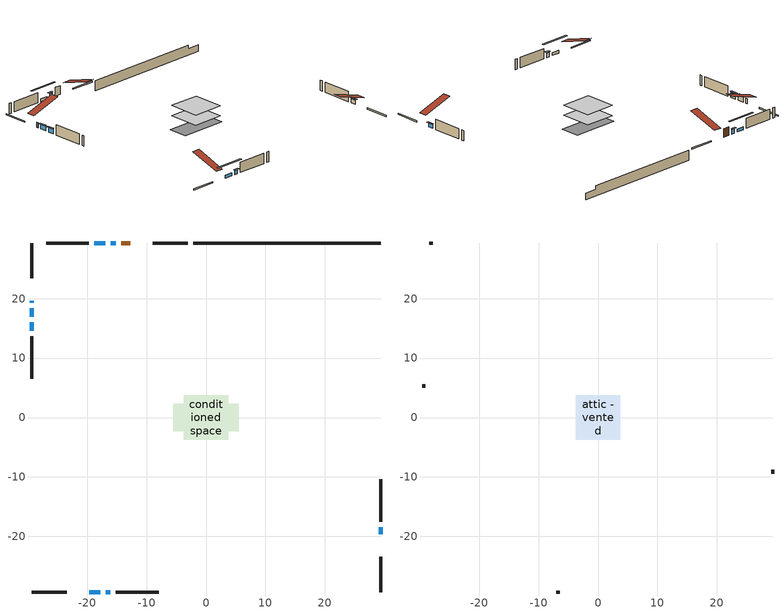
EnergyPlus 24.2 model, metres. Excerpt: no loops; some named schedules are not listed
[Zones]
conditioned space
 floor adiabatic (AdiabaticFloorConstruction): -3.74,-3.74 -3.74,3.74 3.74,3.74 3.74,-3.74 z0.79
 floor foundation (Slab1 construction): -5.52,-2.35 -5.52,2.35 5.52,2.35 5.52,-2.35 z-1.55
 wall outside (RimJoist1 construction): -3.06,29.37 -8.96,29.37 / -29.37,-29.37 -23.46,-29.37 / -29.37,29.37 -29.37,23.46 / 29.37,-29.37 29.37,-23.46 z0.79:1.09
 wall outside (AdiabaticWallConstruction 1): -12.74,29.37 -14.29,29.37 z0.79:2.82
 wall outside (AdiabaticWallConstruction): -29.37,19.69 -29.37,19.35 z0.79:2.01; -19.69,-29.37 -17.81,-29.37 / -16.93,29.37 -18.81,29.37 z0.79:1.45; 29.37,-19.69 29.37,-18.46 z0.79:1.76; -15.22,29.37 -16.01,29.37 / -16.88,-29.37 -16.09,-29.37 z0.79:1.86; -29.37,18.43 -29.37,16.98 / -29.37,16.05 -29.37,14.6 z0.79:1.93
 wall outside (Wall1 construction): -19.74,29.37 -26.91,29.37 / -15.16,-29.37 -7.99,-29.37 / -29.37,13.67 -29.37,6.5 / 29.37,-17.54 29.37,-10.36 z0.79:3.23
 wall foundation (FoundationWall1 construction): -2.13,29.37,-1.55 -2.13,29.37,0.79 26.22,29.37,0.79 26.22,29.37,0 29.37,29.37,0 29.37,29.37,-1.55
 window (WindowConstruction 5): -29.37,19.69 -29.37,19.36 z0.79:2.01
 window (WindowConstruction 7): -19.69,-29.37 -17.81,-29.37 z0.79:1.45
 window (WindowConstruction): 29.37,-19.69 29.37,-18.47 z0.79:1.76
 window (WindowConstruction 1): -15.22,29.37 -16.01,29.37 z0.79:1.86
 window (WindowConstruction 2): -16.88,-29.37 -16.09,-29.37 z0.79:1.86
 window (WindowConstruction 3): -29.37,18.43 -29.37,16.98 z0.79:1.93
 window (WindowConstruction 4): -29.37,16.05 -29.37,14.6 z0.79:1.93
 window (WindowConstruction 6): -16.93,29.37 -18.81,29.37 z0.79:1.45
 door (Door): -12.74,29.37 -14.29,29.37 z0.79:2.82
 ceiling adiabatic (AdiabaticFloorConstruction): 3.74,-3.74 3.74,3.74 -3.74,3.74 -3.74,-3.74 z0.79
attic - vented
 floor to conditioned space (Floor1 construction Reversed): -3.74,-3.74 -3.74,3.74 3.74,3.74 3.74,-3.74 z3.23
 wall outside (Wall2 construction): -27.84,29.37 -28.44,29.37 / -7.06,-29.37 -6.46,-29.37 / -29.37,5.57 -29.37,4.97 / 29.37,-9.44 29.37,-8.84 z0.79:3.23
 roof outside (Roof1 construction): -11.81,29.37,3.23 -11.81,22.08,5.66 -9.89,22.08,5.66 -9.89,29.37,3.23; -20.61,-29.37,3.23 -20.61,-22.08,5.66 -22.54,-22.08,5.66 -22.54,-29.37,3.23; -29.37,20.61,3.23 -22.08,20.61,5.66 -22.08,22.54,5.66 -29.37,22.54,3.23; 29.37,-20.61,3.23 22.08,-20.61,5.66 22.08,-22.54,5.66 29.37,-22.54,3.23
shading: -15.16,-29.37 -22.33,-29.37 -22.33,-29.78 -15.16,-29.78 z4.1; 29.37,-18.26 29.37,-19.89 29.78,-19.89 29.78,-18.26 z1.96; -16.21,29.37 -15.02,29.37 -15.02,29.78 -16.21,29.78 z2.06; -15.89,-29.37 -17.08,-29.37 -17.08,-29.78 -15.89,-29.78 z2.06; -29.37,16.78 -29.37,18.63 -29.78,18.63 -29.78,16.78 z2.13; -29.37,14.4 -29.37,16.25 -29.78,16.25 -29.78,14.4 z2.13; -21.46,29.37 -14.29,29.37 -14.29,29.78 -21.46,29.78 z4.1
[Building]
Building 1: Terrain=Suburbs
[Site:Location]
Edmonton Intl AP_AB: Latitude {deg}=53.31; Longitude {deg}=-113.58; Time Zone {hr}=-7; Elevation {m}=723; Keep Site Location Information=Yes
[Site:GroundTemperature:Shallow]
-1.56185, -3.61833, -3.78302, -2.80711, 1.11059, 5.01004, 8.39065, 10.5322, 10.7141, 8.97234, 5.67794, 1.89811
[Site:WaterMainsTemperature]
Calculation Method=Schedule; Temperature Schedule=mains temperature schedule
[Material] Roughness=Rough; Thermal Absorptance=0.9
Name | Thickness {m} | Conductivity {W/m-K} | Density {kg/m3} | Specific Heat {J/kg-K} | Solar Absorptance | Visible Absorptance
asphalt or fiberglass shingles | 0.00635 | 0.162714 | 1121.4 | 1465.45 | 0.4 | 0.4
ceiling stud and cavity | 0.1397 | 0.110038 | 65.682 | 1177.47 | 0.7 | 0.7
concrete 4.0 in. | 0.1016 | 1.803125 | 2242.8 | 837.4 | 0.7 | 0.7
concrete 8.0 in. | 0.2032 | 1.803125 | 2242.8 | 837.4 | 0.7 | 0.7
door material | 0.04445 | 0.188738 | 512.64 | 1214.23 | 0.7 | 0.7
exterior vertical ins | 0.0480821 | 0.029427 | 32.04 | 1214.23 | 0.7 | 0.7
floor covering | 0.0127 | 0.0433444 | 54.468 | 1339.84 | 0.6 | 0.6
floor rigid ins; wall rigid ins | 0.512978 | 0.029427 | 32.04 | 1214.23 | 0.7 | 0.7
floor stud and cavity | 0.1397 | 1.75129 | 37.0049 | 1207.88 | 0.7 | 0.7
furniture material conditioned space 1 | 0.1524 | 0.115458 | 640.8 | 1214.23 | 0.6 | 0.6
gypsum board | 0.0127 | 0.160291 | 801 | 837.4 | 0.6 | 0.6
gypsum board 1 | 0.0127 | 0.160291 | 801 | 837.4 | 0.7 | 0.7
osb sheathing 0.5 in. | 0.0127 | 0.115458 | 512.64 | 1214.23 | 0.7 | 0.7
osb sheathing 0.75 in. | 0.01905 | 0.115458 | 512.64 | 1214.23 | 0.7 | 0.7
osb sheathing 2.0 in. | 0.0508 | 0.115458 | 512.64 | 1214.23 | 0.7 | 0.7
rim joist stud and cavity | 0.0508 | 0.0314757 | 125.044 | 1163.47 | 0.6 | 0.6
wall stud and cavity | 0.1397 | 0.0952443 | 139.0536 | 1170.24 | 0.7 | 0.7
wall stud and cavity 1 | 0.0889 | 6.1454 | 50.32683 | 1063.81 | 0.6 | 0.6
wall stud and cavity 2 | 0.0889 | 0.380278 | 52.3479 | 1209.89 | 0.7 | 0.7
wall stud and cavity 3 | 0.0889 | 0.391764 | 83.0341 | 1211.67 | 0.7 | 0.7
wood siding | 0.0254 | 0.102417 | 544.68 | 1172.36 | 0.4 | 0.4
wood siding 1 | 0.00254 | 0.102417 | 544.68 | 1172.36 | 0.4 | 0.4
wood siding 2; wood siding 3; wood siding 4 | 0.0254 | 0.102417 | 544.68 | 1172.36 | 0.7 | 0.7
[WindowMaterial:SimpleGlazingSystem]
Name | U-Factor {W/m2-K} | Solar Heat Gain Coefficient
WindowMaterial | 2.68399 | 0.46
WindowMaterial 1 | 2.67774 | 0.49
WindowMaterial 2 | 4.02911 | 0.7
WindowMaterial 3 | 3.9428 | 0.55
WindowMaterial 4 | 3.304596 | 0.59
WindowMaterial 5 | 2.6891 | 0.45
[Construction]
AdiabaticFloorConstruction: floor stud and cavity, floor rigid ins, osb sheathing 0.75 in., floor covering
AdiabaticWallConstruction: wood siding 3, wall rigid ins, wall stud and cavity 2, gypsum board
AdiabaticWallConstruction 1: wood siding 4, wall rigid ins, wall stud and cavity 2, gypsum board
Door: door material
Floor1 construction Reversed: gypsum board, ceiling stud and cavity
FoundationWall1 construction: concrete 8.0 in., gypsum board 1
furniture construction conditioned space 1: furniture material conditioned space 1
PartitionWallConstruction: gypsum board, wall stud and cavity 3, gypsum board
RimJoist1 construction: wood siding 2, osb sheathing 2.0 in., rim joist stud and cavity
Roof1 construction: asphalt or fiberglass shingles
Slab1 construction: concrete 4.0 in.
Wall1 construction: wood siding, osb sheathing 0.5 in., wall stud and cavity, gypsum board
Wall2 construction: wood siding 1, wall stud and cavity 1
WindowConstruction: WindowMaterial
WindowConstruction 1; WindowConstruction 2: WindowMaterial 1
WindowConstruction 3: WindowMaterial 2
WindowConstruction 4: WindowMaterial 3
WindowConstruction 5: WindowMaterial 4
WindowConstruction 6; WindowConstruction 7: WindowMaterial 5
[Zone] Multiplier=1; Part of Total Floor Area=Yes
Name | Volume {m3}
attic - vented | 22.0985
conditioned space | 270.8
[Space]
Name | Zone | Volume {m3}
attic - vented 1 | attic - vented | 22.0985
conditioned space 1 | conditioned space | 270.8
[ZoneInfiltration:EffectiveLeakageArea]
infil attic - vented 1: Zone or Space=attic - vented 1; Schedule=Always On Discrete; Effective Air Leakage Area {cm2}=1948.52; Stack Coefficient=0.000338542; Wind Coefficient=1.24316e-05
[ZoneMixing]
whole house fan mix: Zone or Space=attic - vented; Schedule=Always On Continuous; Design Flow Rate Calculation Method=Flow/Zone; Design Flow Rate {m3/s}=0; Source Zone or Space=conditioned space
[SurfaceProperty:ExposedFoundationPerimeter]
Slab1: Exposed Perimeter Calculation Method=TotalExposedPerimeter; Total Exposed Perimeter {m}=31.497
[InternalMass] Zone or ZoneList=conditioned space; Space or SpaceList=conditioned space 1
Name | Construction | Surface Area {m2}
furniture mass conditioned space 1 | furniture construction conditioned space 1 | 43.1999
partition wall mass | PartitionWallConstruction | 108
[Lights]
interior lighting: Zone or ZoneList or Space or SpaceList=conditioned space 1; Schedule=interior lighting schedule; Design Level Calculation Method=LightingLevel; Lighting Level {W}=343.2; Return Air Fraction=0; Fraction Radiant=0.6; Fraction Visible=0.2; Fraction Replaceable=1
[People]
occupants: Zone or ZoneList or Space or SpaceList=conditioned space 1; Number of People Schedule=occupants schedule; Number of People Calculation Method=People; Number of People=3; Fraction Radiant=0.314171; Sensible Heat Fraction=0.56303; Activity Level Schedule=occupants activity schedule; Carbon Dioxide Generation Rate {m3/s-W}=0; Enable ASHRAE 55 Comfort Warnings=No; Mean Radiant Temperature Calculation Type=EnclosureAveraged
[ElectricEquipment] Zone or ZoneList or Space or SpaceList=conditioned space 1; Design Level Calculation Method=EquipmentLevel
Name | Schedule | Design Level {W} | Fraction Latent | Fraction Radiant | Fraction Lost
clothes dryer | clothes dryer schedule | 140.772 | 0.015 | 0.081 | 0.85
clothes washer | clothes washer schedule | 32.1985 | 0.03 | 0.162 | 0.7
cooking range | cooking range schedule | 215.147 | 0.08 | 0.432 | 0.2
dishwasher | dishwasher schedule | 66.8632 | 0.3 | 0.18 | 0.4
fridge | fridge schedule | 72.9452 | 0 | 0.6 | 0
mech vent bath fan 0 | mech vent bath fan 0 schedule | 50.2 | 0 | 0 | 1
mech vent house fan | mech vent house fan schedule | 0 | 0 | 0 | 1
mech vent house fan cfis | mech vent house fan cfis schedule | 0 | 0 | 0 | 0
mech vent range fan 0 | mech vent range fan 0 schedule | 57 | 0 | 0 | 1
misc plug loads | misc plug loads schedule | 494.7 | 0.045 | 0.513 | 0.1
whole house fan | Always On Discrete | 0 | 0 | 0 | 1
[OtherEquipment] Zone or ZoneList or Space or SpaceList=conditioned space 1; Design Level Calculation Method=EquipmentLevel
Name | Fuel Type | Schedule | Design Level {W} | Fraction Latent | Fraction Radiant | Fraction Lost
clothes dryer 1 | Electricity | clothes dryer schedule | 0 | 0.015 | 0.081 | 0.85
cooking range 1 | Electricity | cooking range schedule | 0 | 0.08 | 0.432 | 0.2
general water use latent | None | general water use schedule | 62.594 | 1 | 0 | 0
general water use sensible | None | general water use schedule | -61.6891 | 0 | 0.6 | 0
mech vent house fan latent load | None | Always On Discrete | 0 | 1 | 0 | 0
mech vent house fan sensible load | None | Always On Discrete | 0 | 0 | 0 | 0
water heater energy adjustment1 | NaturalGas | Always On Discrete | 0.01 | 0 | 0 | 1
[ZoneInfiltration:DesignFlowRate] Zone or ZoneList or Space or SpaceList=conditioned space 1; Schedule=Always On Discrete; Design Flow Rate Calculation Method=Flow/Zone; Design Flow Rate {m3/s}=0
infil flow; natural vent flow; whole house fan flow
[AvailabilityManager:Scheduled]
furnace airloop Availability Manager: Schedule=Always On Discrete
[Foundation:Kiva]
Foundation Kiva 1: Initial Indoor Air Temperature {C}=18; Wall Height Above Grade {m}=0.790011; Wall Depth Below Slab {m}=0.2032; Custom Block Material Name 1=exterior vertical ins; Custom Block Depth 1 {m}=2.34001; Custom Block X Position 1 {m}=0.2159; Custom Block Z Position 1 {m}=0
[Foundation:Kiva:Settings]
Soil Conductivity {W/m-K}=0.849921; Soil Density {kg/m3}=1842.3; Soil Specific Heat {J/kg-K}=418.7; Ground Solar Absorptivity=0.9; Ground Thermal Absorptivity=0.9; Ground Surface Roughness {m}=0.03; Far-Field Width {m}=40; Deep-Ground Boundary Condition=ZeroFlux; Deep-Ground Depth {m}=40; Minimum Cell Dimension {m}=0.2; Maximum Cell Growth Coefficient=3; Simulation Timestep=Timestep
[Exterior:Lights]
exterior lighting: Schedule=exterior lighting schedule; Design Level {W}=75.6
[EnergyManagementSystem:GlobalVariable]
furnace_airloop_Fan_RTF
infil_program_Qfan
infil_program_Qinf
natural_vent_program_Qnv
natural_vent_program_Qwhf
[EnergyManagementSystem:Sensor]
Name | Output:Variable or Output:Meter Index Key | Output:Variable or Output:Meter
airflow_gain | infil flow | Infiltration Sensible Heat Gain Energy
airflow_gain_1 | natural vent flow | Infiltration Sensible Heat Gain Energy
airflow_gain_2 | whole house fan flow | Infiltration Sensible Heat Gain Energy
airflow_loss | infil flow | Infiltration Sensible Heat Loss Energy
airflow_loss_1 | natural vent flow | Infiltration Sensible Heat Loss Energy
airflow_loss_2 | whole house fan flow | Infiltration Sensible Heat Loss Energy
clg_load_cond |  | Cooling:EnergyTransfer:Zone:CONDITIONED SPACE
clg_sp_s; clg_sp_s_1 | cooling setpoint | Schedule Value
clothes_dryer_exhaust_0_sch_s | clothes dryer exhaust 0 schedule | Schedule Value
cool_season | cooling season schedule | Schedule Value
htg_load_cond |  | Heating:EnergyTransfer:Zone:CONDITIONED SPACE
htg_sp_s; htg_sp_s_1 | heating setpoint | Schedule Value
ig_ee_conv | clothes dryer | Electric Equipment Convective Heating Energy
ig_ee_conv_2 | cooking range | Electric Equipment Convective Heating Energy
ig_ee_conv_4 | fridge | Electric Equipment Convective Heating Energy
ig_ee_conv_5 | misc plug loads | Electric Equipment Convective Heating Energy
ig_ee_conv_6 | whole house fan | Electric Equipment Convective Heating Energy
ig_ee_rad | clothes dryer | Electric Equipment Radiant Heating Energy
ig_ee_rad_2 | cooking range | Electric Equipment Radiant Heating Energy
ig_ee_rad_4 | fridge | Electric Equipment Radiant Heating Energy
ig_ee_rad_5 | misc plug loads | Electric Equipment Radiant Heating Energy
ig_ee_rad_6 | whole house fan | Electric Equipment Radiant Heating Energy
ig_lgt_conv | interior lighting | Lights Convective Heating Energy
ig_lgt_rad | interior lighting | Lights Radiant Heating Energy
ig_lgt_vis | interior lighting | Lights Visible Radiation Heating Energy
ig_oe_conv | clothes dryer 1 | Other Equipment Convective Heating Energy
ig_oe_conv_1 | cooking range 1 | Other Equipment Convective Heating Energy
ig_oe_conv_2 | general water use latent | Other Equipment Convective Heating Energy
ig_oe_conv_3 | general water use sensible | Other Equipment Convective Heating Energy
ig_oe_conv_4 | water heater energy adjustment1 | Other Equipment Convective Heating Energy
ig_oe_rad | clothes dryer 1 | Other Equipment Radiant Heating Energy
ig_oe_rad_1 | cooking range 1 | Other Equipment Radiant Heating Energy
ig_oe_rad_2 | general water use latent | Other Equipment Radiant Heating Energy
ig_oe_rad_3 | general water use sensible | Other Equipment Radiant Heating Energy
ig_oe_rad_4 | water heater energy adjustment1 | Other Equipment Radiant Heating Energy
ig_ppl_conv | occupants | People Convective Heating Energy
ig_ppl_rad | occupants | People Radiant Heating Energy
im_conv | furniture mass conditioned space 1 | Surface Inside Face Convection Heat Gain Energy
im_conv_1 | partition wall mass | Surface Inside Face Convection Heat Gain Energy
im_ig | furniture mass conditioned space 1 | Surface Inside Face Internal Gains Radiation Heat Gain Energy
im_ig_1 | partition wall mass | Surface Inside Face Internal Gains Radiation Heat Gain Energy
im_lgt | furniture mass conditioned space 1 | Surface Inside Face Lights Radiation Heat Gain Energy
im_lgt_1 | partition wall mass | Surface Inside Face Lights Radiation Heat Gain Energy
im_sol | furniture mass conditioned space 1 | Surface Inside Face Solar Radiation Heat Gain Energy
im_sol_1 | partition wall mass | Surface Inside Face Solar Radiation Heat Gain Energy
im_surf | furniture mass conditioned space 1 | Surface Inside Face Net Surface Thermal Radiation Heat Gain Energy
im_surf_1 | partition wall mass | Surface Inside Face Net Surface Thermal Radiation Heat Gain Energy
mech_vent_bath_fan_0_sch_s | mech vent bath fan 0 schedule | Schedule Value
mech_vent_range_fan_0_sch_s | mech vent range fan 0 schedule | Schedule Value
mv_conv | mech vent bath fan 0 | Electric Equipment Convective Heating Energy
mv_conv_1 | mech vent house fan | Electric Equipment Convective Heating Energy
mv_conv_2 | mech vent house fan cfis | Electric Equipment Convective Heating Energy
mv_conv_3 | mech vent range fan 0 | Electric Equipment Convective Heating Energy
mv_conv_4 | mech vent house fan latent load | Other Equipment Convective Heating Energy
mv_conv_5 | mech vent house fan sensible load | Other Equipment Convective Heating Energy
mv_rad | mech vent bath fan 0 | Electric Equipment Radiant Heating Energy
mv_rad_1 | mech vent house fan | Electric Equipment Radiant Heating Energy
mv_rad_2 | mech vent house fan cfis | Electric Equipment Radiant Heating Energy
mv_rad_3 | mech vent range fan 0 | Electric Equipment Radiant Heating Energy
mv_rad_4 | mech vent house fan latent load | Other Equipment Radiant Heating Energy
mv_rad_5 | mech vent house fan sensible load | Other Equipment Radiant Heating Energy
natural_vent_s | natural vent schedule | Schedule Value
out_pb_s |  | Site Outdoor Air Barometric Pressure
out_wt_s |  | Site Outdoor Air Humidity Ratio
site_vw_s |  | Site Wind Speed
ss_back_out | Window1 | Surface Window Shortwave from Zone Back Out Window Heat Transfer Rate
ss_back_out_1 | Window10 | Surface Window Shortwave from Zone Back Out Window Heat Transfer Rate
ss_back_out_2 | Window2 | Surface Window Shortwave from Zone Back Out Window Heat Transfer Rate
ss_back_out_3 | Window4 | Surface Window Shortwave from Zone Back Out Window Heat Transfer Rate
ss_back_out_4 | Window5 | Surface Window Shortwave from Zone Back Out Window Heat Transfer Rate
ss_back_out_5 | Window6 | Surface Window Shortwave from Zone Back Out Window Heat Transfer Rate
ss_back_out_6 | Window7 | Surface Window Shortwave from Zone Back Out Window Heat Transfer Rate
ss_back_out_7 | Window8 | Surface Window Shortwave from Zone Back Out Window Heat Transfer Rate
ss_conv | Door1 | Surface Inside Face Convection Heat Gain Energy
ss_conv_1 | Window1 | Surface Inside Face Convection Heat Gain Energy
ss_conv_2 | Window10 | Surface Inside Face Convection Heat Gain Energy
ss_conv_3 | Window2 | Surface Inside Face Convection Heat Gain Energy
ss_conv_4 | Window4 | Surface Inside Face Convection Heat Gain Energy
ss_conv_5 | Window5 | Surface Inside Face Convection Heat Gain Energy
ss_conv_6 | Window6 | Surface Inside Face Convection Heat Gain Energy
ss_conv_7 | Window7 | Surface Inside Face Convection Heat Gain Energy
ss_conv_8 | Window8 | Surface Inside Face Convection Heat Gain Energy
ss_ig | Door1 | Surface Inside Face Internal Gains Radiation Heat Gain Energy
ss_ig_1 | Window1 | Surface Inside Face Internal Gains Radiation Heat Gain Energy
ss_ig_2 | Window10 | Surface Inside Face Internal Gains Radiation Heat Gain Energy
ss_ig_3 | Window2 | Surface Inside Face Internal Gains Radiation Heat Gain Energy
ss_ig_4 | Window4 | Surface Inside Face Internal Gains Radiation Heat Gain Energy
ss_ig_5 | Window5 | Surface Inside Face Internal Gains Radiation Heat Gain Energy
ss_ig_6 | Window6 | Surface Inside Face Internal Gains Radiation Heat Gain Energy
ss_ig_7 | Window7 | Surface Inside Face Internal Gains Radiation Heat Gain Energy
ss_ig_8 | Window8 | Surface Inside Face Internal Gains Radiation Heat Gain Energy
ss_lgt | Door1 | Surface Inside Face Lights Radiation Heat Gain Energy
ss_sol | Door1 | Surface Inside Face Solar Radiation Heat Gain Energy
ss_surf | Door1 | Surface Inside Face Net Surface Thermal Radiation Heat Gain Energy
ss_surf_1 | Window1 | Surface Inside Face Net Surface Thermal Radiation Heat Gain Energy
ss_surf_2 | Window10 | Surface Inside Face Net Surface Thermal Radiation Heat Gain Energy
ss_surf_3 | Window2 | Surface Inside Face Net Surface Thermal Radiation Heat Gain Energy
ss_surf_4 | Window4 | Surface Inside Face Net Surface Thermal Radiation Heat Gain Energy
ss_surf_5 | Window5 | Surface Inside Face Net Surface Thermal Radiation Heat Gain Energy
ss_surf_6 | Window6 | Surface Inside Face Net Surface Thermal Radiation Heat Gain Energy
ss_surf_7 | Window7 | Surface Inside Face Net Surface Thermal Radiation Heat Gain Energy
ss_surf_8 | Window8 | Surface Inside Face Net Surface Thermal Radiation Heat Gain Energy
ss_trans_in | Window1 | Surface Window Transmitted Solar Radiation Rate
ss_trans_in_1 | Window10 | Surface Window Transmitted Solar Radiation Rate
ss_trans_in_2 | Window2 | Surface Window Transmitted Solar Radiation Rate
ss_trans_in_3 | Window4 | Surface Window Transmitted Solar Radiation Rate
ss_trans_in_4 | Window5 | Surface Window Transmitted Solar Radiation Rate
ss_trans_in_5 | Window6 | Surface Window Transmitted Solar Radiation Rate
ss_trans_in_6 | Window7 | Surface Window Transmitted Solar Radiation Rate
ss_trans_in_7 | Window8 | Surface Window Transmitted Solar Radiation Rate
ss_trans_out | Window1 | Surface Inside Face Initial Transmitted Diffuse Transmitted Out Window Solar Radiation Rate
ss_trans_out_1 | Window10 | Surface Inside Face Initial Transmitted Diffuse Transmitted Out Window Solar Radiation Rate
ss_trans_out_2 | Window2 | Surface Inside Face Initial Transmitted Diffuse Transmitted Out Window Solar Radiation Rate
ss_trans_out_3 | Window4 | Surface Inside Face Initial Transmitted Diffuse Transmitted Out Window Solar Radiation Rate
ss_trans_out_4 | Window5 | Surface Inside Face Initial Transmitted Diffuse Transmitted Out Window Solar Radiation Rate
ss_trans_out_5 | Window6 | Surface Inside Face Initial Transmitted Diffuse Transmitted Out Window Solar Radiation Rate
ss_trans_out_6 | Window7 | Surface Inside Face Initial Transmitted Diffuse Transmitted Out Window Solar Radiation Rate
ss_trans_out_7 | Window8 | Surface Inside Face Initial Transmitted Diffuse Transmitted Out Window Solar Radiation Rate
s_conv | Floor1 | Surface Inside Face Convection Heat Gain Energy
s_conv_1 | FoundationWall1 | Surface Inside Face Convection Heat Gain Energy
s_conv_10 | Wall1:180 | Surface Inside Face Convection Heat Gain Energy
s_conv_11 | Wall1:270 | Surface Inside Face Convection Heat Gain Energy
s_conv_12 | Wall1:90 | Surface Inside Face Convection Heat Gain Energy
s_conv_2 | inferred conditioned ceiling | Surface Inside Face Convection Heat Gain Energy
s_conv_3 | inferred conditioned floor | Surface Inside Face Convection Heat Gain Energy
s_conv_4 | RimJoist1:0 | Surface Inside Face Convection Heat Gain Energy
s_conv_5 | RimJoist1:180 | Surface Inside Face Convection Heat Gain Energy
s_conv_6 | RimJoist1:270 | Surface Inside Face Convection Heat Gain Energy
s_conv_7 | RimJoist1:90 | Surface Inside Face Convection Heat Gain Energy
s_conv_8 | Slab1 | Surface Inside Face Convection Heat Gain Energy
s_conv_9 | Wall1:0 | Surface Inside Face Convection Heat Gain Energy
s_ig | Floor1 | Surface Inside Face Internal Gains Radiation Heat Gain Energy
s_ig_1 | FoundationWall1 | Surface Inside Face Internal Gains Radiation Heat Gain Energy
s_ig_10 | Wall1:180 | Surface Inside Face Internal Gains Radiation Heat Gain Energy
s_ig_11 | Wall1:270 | Surface Inside Face Internal Gains Radiation Heat Gain Energy
s_ig_12 | Wall1:90 | Surface Inside Face Internal Gains Radiation Heat Gain Energy
s_ig_2 | inferred conditioned ceiling | Surface Inside Face Internal Gains Radiation Heat Gain Energy
s_ig_3 | inferred conditioned floor | Surface Inside Face Internal Gains Radiation Heat Gain Energy
s_ig_4 | RimJoist1:0 | Surface Inside Face Internal Gains Radiation Heat Gain Energy
s_ig_5 | RimJoist1:180 | Surface Inside Face Internal Gains Radiation Heat Gain Energy
s_ig_6 | RimJoist1:270 | Surface Inside Face Internal Gains Radiation Heat Gain Energy
s_ig_7 | RimJoist1:90 | Surface Inside Face Internal Gains Radiation Heat Gain Energy
s_ig_8 | Slab1 | Surface Inside Face Internal Gains Radiation Heat Gain Energy
s_ig_9 | Wall1:0 | Surface Inside Face Internal Gains Radiation Heat Gain Energy
s_lgt | Floor1 | Surface Inside Face Lights Radiation Heat Gain Energy
s_lgt_1 | FoundationWall1 | Surface Inside Face Lights Radiation Heat Gain Energy
s_lgt_10 | Wall1:180 | Surface Inside Face Lights Radiation Heat Gain Energy
s_lgt_11 | Wall1:270 | Surface Inside Face Lights Radiation Heat Gain Energy
s_lgt_12 | Wall1:90 | Surface Inside Face Lights Radiation Heat Gain Energy
s_lgt_2 | inferred conditioned ceiling | Surface Inside Face Lights Radiation Heat Gain Energy
s_lgt_3 | inferred conditioned floor | Surface Inside Face Lights Radiation Heat Gain Energy
s_lgt_4 | RimJoist1:0 | Surface Inside Face Lights Radiation Heat Gain Energy
s_lgt_5 | RimJoist1:180 | Surface Inside Face Lights Radiation Heat Gain Energy
s_lgt_6 | RimJoist1:270 | Surface Inside Face Lights Radiation Heat Gain Energy
s_lgt_7 | RimJoist1:90 | Surface Inside Face Lights Radiation Heat Gain Energy
s_lgt_8 | Slab1 | Surface Inside Face Lights Radiation Heat Gain Energy
s_lgt_9 | Wall1:0 | Surface Inside Face Lights Radiation Heat Gain Energy
s_sol | Floor1 | Surface Inside Face Solar Radiation Heat Gain Energy
s_sol_1 | FoundationWall1 | Surface Inside Face Solar Radiation Heat Gain Energy
s_sol_10 | Wall1:180 | Surface Inside Face Solar Radiation Heat Gain Energy
s_sol_11 | Wall1:270 | Surface Inside Face Solar Radiation Heat Gain Energy
s_sol_12 | Wall1:90 | Surface Inside Face Solar Radiation Heat Gain Energy
s_sol_2 | inferred conditioned ceiling | Surface Inside Face Solar Radiation Heat Gain Energy
s_sol_3 | inferred conditioned floor | Surface Inside Face Solar Radiation Heat Gain Energy
s_sol_4 | RimJoist1:0 | Surface Inside Face Solar Radiation Heat Gain Energy
s_sol_5 | RimJoist1:180 | Surface Inside Face Solar Radiation Heat Gain Energy
s_sol_6 | RimJoist1:270 | Surface Inside Face Solar Radiation Heat Gain Energy
s_sol_7 | RimJoist1:90 | Surface Inside Face Solar Radiation Heat Gain Energy
s_sol_8 | Slab1 | Surface Inside Face Solar Radiation Heat Gain Energy
s_sol_9 | Wall1:0 | Surface Inside Face Solar Radiation Heat Gain Energy
s_surf | Floor1 | Surface Inside Face Net Surface Thermal Radiation Heat Gain Energy
s_surf_1 | FoundationWall1 | Surface Inside Face Net Surface Thermal Radiation Heat Gain Energy
s_surf_10 | Wall1:180 | Surface Inside Face Net Surface Thermal Radiation Heat Gain Energy
s_surf_11 | Wall1:270 | Surface Inside Face Net Surface Thermal Radiation Heat Gain Energy
